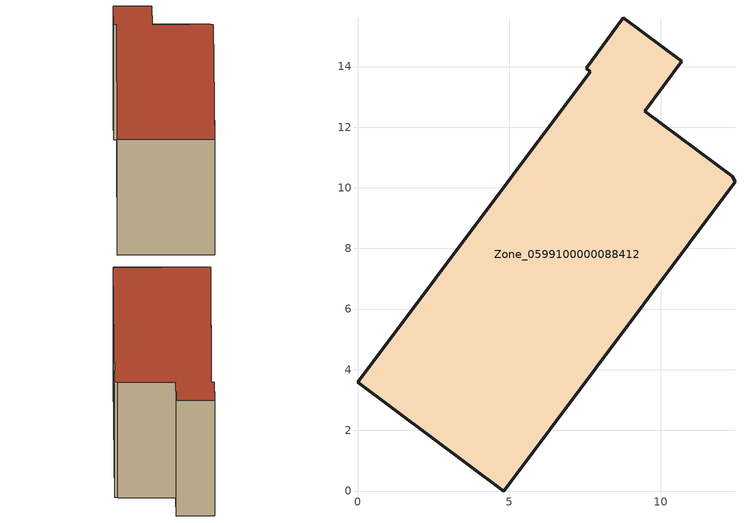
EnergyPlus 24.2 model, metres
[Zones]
Zone_0599100000088412
 floor ground (C_G): 7.68,13.83 7.55,13.95 8.77,15.6 10.69,14.17 9.47,12.52 12.36,10.38 12.45,10.2 4.83,0 0,3.59 z1.25
 wall outside (C_F): 12.45,10.2 12.36,10.38 9.47,12.52 10.69,14.17 8.77,15.6 7.55,13.95 7.68,13.83 0,3.59 4.83,0 12.45,10.2 z1.25:9.83
 roof outside (C_R): 4.83,0 12.45,10.2 12.36,10.38 9.47,12.52 10.69,14.17 8.77,15.6 7.55,13.95 7.68,13.83 0,3.59 z9.83
[BUILDING]
Pand.0599100000088412: North Axis=0; Terrain=City; Loads Convergence Tolerance Value=0.04; Temperature Convergence Tolerance Value=0.4; Solar Distribution=FullExterior; Maximum Number of Warmup Days=25; Minimum Number of Warmup Days=1
[Site:Location]
Rotterdam.The.Hague.AP_ZH_NLD Design_Conditions: Latitude=51.96; Longitude=4.45; Time Zone=1; Elevation=-4.5
[SITE:GROUNDTEMPERATURE:BUILDINGSURFACE]
18, 18, 18, 18, 18, 18, 18, 18, 18, 18, 18, 18
[MATERIAL] Thermal Absorptance=0.9; Solar Absorptance=0.7; Visible Absorptance=0.7
Name | Roughness | Thickness | Conductivity | Density | Specific Heat
G.TI.1965-1974 | MediumSmooth | 0.15 | 0.882353 | 540 | 1210
F.TI.1965-1974 | Rough | 0.3 | 0.697674 | 1920 | 840
R.TI.1965-1974 | MediumRough | 0.2 | 0.232558 | 1500 | 1000
[CONSTRUCTION]
C_G: G.TI.1965-1974
C_F: F.TI.1965-1974
C_R: R.TI.1965-1974
[ZONE]
Zone_0599100000088412: Type=1; Multiplier=1; Ceiling Height=Autocalculate; Volume=Autocalculate; Floor Area=autocalculate; Part of Total Floor Area=Yes
[ZONEINFILTRATION:DESIGNFLOWRATE]
Infil_Zone_0599100000088412: Zone or ZoneList or Space or SpaceList=Zone_0599100000088412; Schedule=AlwaysOn; Design Flow Rate Calculation Method=Flow/Area; Flow Rate per Floor Area=0.003; Constant Term Coefficient=1; Temperature Term Coefficient=0; Velocity Term Coefficient=0; Velocity Squared Term Coefficient=0
[HVACTEMPLATE:ZONE:IDEALLOADSAIRSYSTEM]
Zone_0599100000088412: Maximum Heating Supply Air Temperature=50; Minimum Cooling Supply Air Temperature=13; Maximum Heating Supply Air Humidity Ratio=0.0156; Minimum Cooling Supply Air Humidity Ratio=0.0077; Heating Limit=NoLimit; Cooling Limit=NoLimit; Dehumidification Control Type=ConstantSensibleHeatRatio; Cooling Sensible Heat Ratio=0.7; Dehumidification Setpoint=60; Humidification Control Type=None; Humidification Setpoint=30; Outdoor Air Method=None; Outdoor Air Flow Rate per Person=0.00944; Outdoor Air Flow Rate per Zone Floor Area=0; Outdoor Air Flow Rate per Zone=0; Demand Controlled Ventilation Type=None; Outdoor Air Economizer Type=NoEconomizer; Heat Recovery Type=None; Sensible Heat Recovery Effectiveness=0.7; Latent Heat Recovery Effectiveness=0.65
[ZONECONTROL:THERMOSTAT]
ThermostatControl_Zone_0599100000088412: Zone or ZoneList=Zone_0599100000088412; Control Type Schedule=DualSetpointControlType; Control 1=Thermostat_Zone_0599100000088412; Temperature Difference Between Cutout And Setpoint=0
[THERMOSTATSETPOINT:DUALSETPOINT]
Thermostat_Zone_0599100000088412: Heating Setpoint Temperature Schedule=HeatingSetpoint_Zone_0599100000088412; Cooling Setpoint Temperature Schedule=CoolingSetpoint_Zone_0599100000088412
[SCHEDULE:COMPACT]
HeatingSetpoint_Zone_0599100000088412: Through: 12/31, For: AllDays, Until: 24:00, 21
CoolingSetpoint_Zone_0599100000088412: Through: 12/31, For: AllDays, Until: 24:00, 24
DualSetpointControlType: Through: 12/31, For: AllDays, Until: 24:00, 4
AlwaysOn: Through: 12/31, For: AllDays, Until: 24:00, 1
